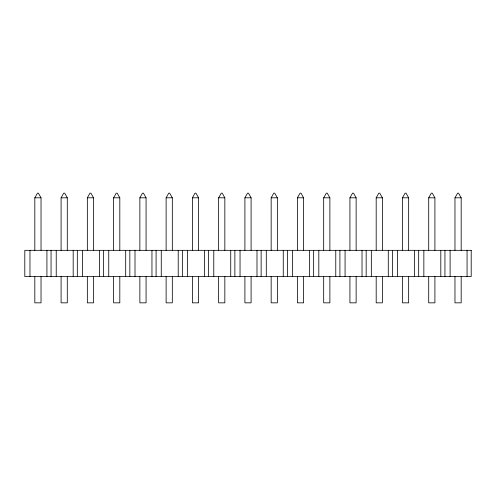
<?xml version="1.0" encoding="UTF-8"?>
<svg xmlns="http://www.w3.org/2000/svg" width="496" height="496" viewBox="0 0 496 496"><rect width="100%" height="100%" fill="white"/><g stroke="black" fill="none" stroke-linecap="round" stroke-linejoin="round"><path stroke-width="0.74" d="M34.825 250.325L34.825 197.811L37.454 193.155L38.403 193.155L41.032 197.811L41.032 250.325M61.089 250.325L61.089 197.811L63.711 193.155L64.666 193.155L67.289 197.811L67.289 250.325M87.346 250.325L87.346 197.811L89.974 193.155L90.923 193.155L93.546 197.811L93.546 250.325M113.603 250.325L113.603 197.811L116.231 193.155L117.18 193.155L119.809 197.811L119.809 250.325M139.866 250.325L139.866 197.811L142.488 193.155L143.443 193.155L146.066 197.811L146.066 250.325M166.123 250.325L166.123 197.811L168.745 193.155L169.7 193.155L172.323 197.811L172.323 250.325M192.38 250.325L192.38 197.811L195.009 193.155L195.957 193.155L198.586 197.811L198.586 250.325M218.637 250.325L218.637 197.811L221.266 193.155L222.214 193.155L224.843 197.811L224.843 250.325M244.9 250.325L244.9 197.811L247.523 193.155L248.477 193.155L251.1 197.811L251.1 250.325M271.157 250.325L271.157 197.811L273.786 193.155L274.734 193.155L277.363 197.811L277.363 250.325M297.414 250.325L297.414 197.811L300.043 193.155L300.991 193.155L303.62 197.811L303.62 250.325M323.677 250.325L323.677 197.811L326.3 193.155L327.255 193.155L329.877 197.811L329.877 250.325M349.934 250.325L349.934 197.811L352.557 193.155L353.512 193.155L356.134 197.811L356.134 250.325M376.191 250.325L376.191 197.811L378.82 193.155L379.769 193.155L382.397 197.811L382.397 250.325M402.454 250.325L402.454 197.811L405.077 193.155L406.026 193.155L408.654 197.811L408.654 250.325M428.711 250.325L428.711 197.811L431.334 193.155L432.289 193.155L434.911 197.811L434.911 250.325M454.968 250.325L454.968 197.811L457.597 193.155L458.546 193.155L461.175 197.811L461.175 250.325M34.825 197.811L41.032 197.811M61.089 197.811L67.289 197.811M87.346 197.811L93.546 197.811M113.603 197.811L119.809 197.811M139.866 197.811L146.066 197.811M166.123 197.811L172.323 197.811M192.38 197.811L198.586 197.811M218.637 197.811L224.843 197.811M244.9 197.811L251.1 197.811M271.157 197.811L277.363 197.811M297.414 197.811L303.62 197.811M323.677 197.811L329.877 197.811M349.934 197.811L356.134 197.811M376.191 197.811L382.397 197.811M402.454 197.811L408.654 197.811M428.711 197.811L434.911 197.811M454.968 197.811L461.175 197.811M467.065 250.325L467.065 276.582M461.175 276.582L461.175 302.845L454.968 302.845L454.968 276.582M450.108 250.325L450.108 276.582M444.943 250.325L444.943 276.582M440.808 250.325L440.808 276.582M434.911 276.582L434.911 302.845L428.711 302.845L428.711 276.582M423.851 250.325L423.851 276.582M418.68 250.325L418.68 276.582M414.544 250.325L414.544 276.582M408.654 276.582L408.654 302.845L402.454 302.845L402.454 276.582M397.594 250.325L397.594 276.582M392.423 250.325L392.423 276.582M388.287 250.325L388.287 276.582M382.397 276.582L382.397 302.845L376.191 302.845L376.191 276.582M371.337 250.325L371.337 276.582M366.166 250.325L366.166 276.582M362.03 250.325L362.03 276.582M356.134 276.582L356.134 302.845L349.934 302.845L349.934 276.582M345.073 250.325L345.073 276.582M339.909 250.325L339.909 276.582M335.773 250.325L335.773 276.582M329.877 276.582L329.877 302.845L323.677 302.845L323.677 276.582M318.816 250.325L318.816 276.582M313.646 250.325L313.646 276.582M309.51 250.325L309.51 276.582M303.62 276.582L303.62 302.845L297.414 302.845L297.414 276.582M292.559 250.325L292.559 276.582M287.389 250.325L287.389 276.582M283.253 250.325L283.253 276.582M277.363 276.582L277.363 302.845L271.157 302.845L271.157 276.582M266.296 250.325L266.296 276.582M261.132 250.325L261.132 276.582M256.996 250.325L256.996 276.582M251.1 276.582L251.1 302.845L244.9 302.845L244.9 276.582M240.039 250.325L240.039 276.582M234.868 250.325L234.868 276.582M230.733 250.325L230.733 276.582M224.843 276.582L224.843 302.845L218.637 302.845L218.637 276.582M213.782 250.325L213.782 276.582M208.611 250.325L208.611 276.582M204.476 250.325L204.476 276.582M198.586 276.582L198.586 302.845L192.38 302.845L192.38 276.582M187.519 250.325L187.519 276.582M182.354 250.325L182.354 276.582M178.219 250.325L178.219 276.582M172.323 276.582L172.323 302.845L166.123 302.845L166.123 276.582M161.262 250.325L161.262 276.582M156.091 250.325L156.091 276.582M151.956 250.325L151.956 276.582M146.066 276.582L146.066 302.845L139.866 302.845L139.866 276.582M135.005 250.325L135.005 276.582M129.834 250.325L129.834 276.582M125.699 250.325L125.699 276.582M119.809 276.582L119.809 302.845L113.603 302.845L113.603 276.582M108.748 250.325L108.748 276.582M103.577 250.325L103.577 276.582M99.442 250.325L99.442 276.582M93.546 276.582L93.546 302.845L87.346 302.845L87.346 276.582M82.485 250.325L82.485 276.582M77.32 250.325L77.32 276.582M73.185 250.325L73.185 276.582M67.289 276.582L67.289 302.845L61.089 302.845L61.089 276.582M56.228 250.325L56.228 276.582M51.057 250.325L51.057 276.582M46.922 250.325L46.922 276.582M41.032 276.582L41.032 302.845L34.825 302.845L34.825 276.582M29.971 250.325L29.971 276.582M471.2 250.325L24.8 250.325L24.8 276.582L471.2 276.582L471.2 250.325"/></g></svg>
